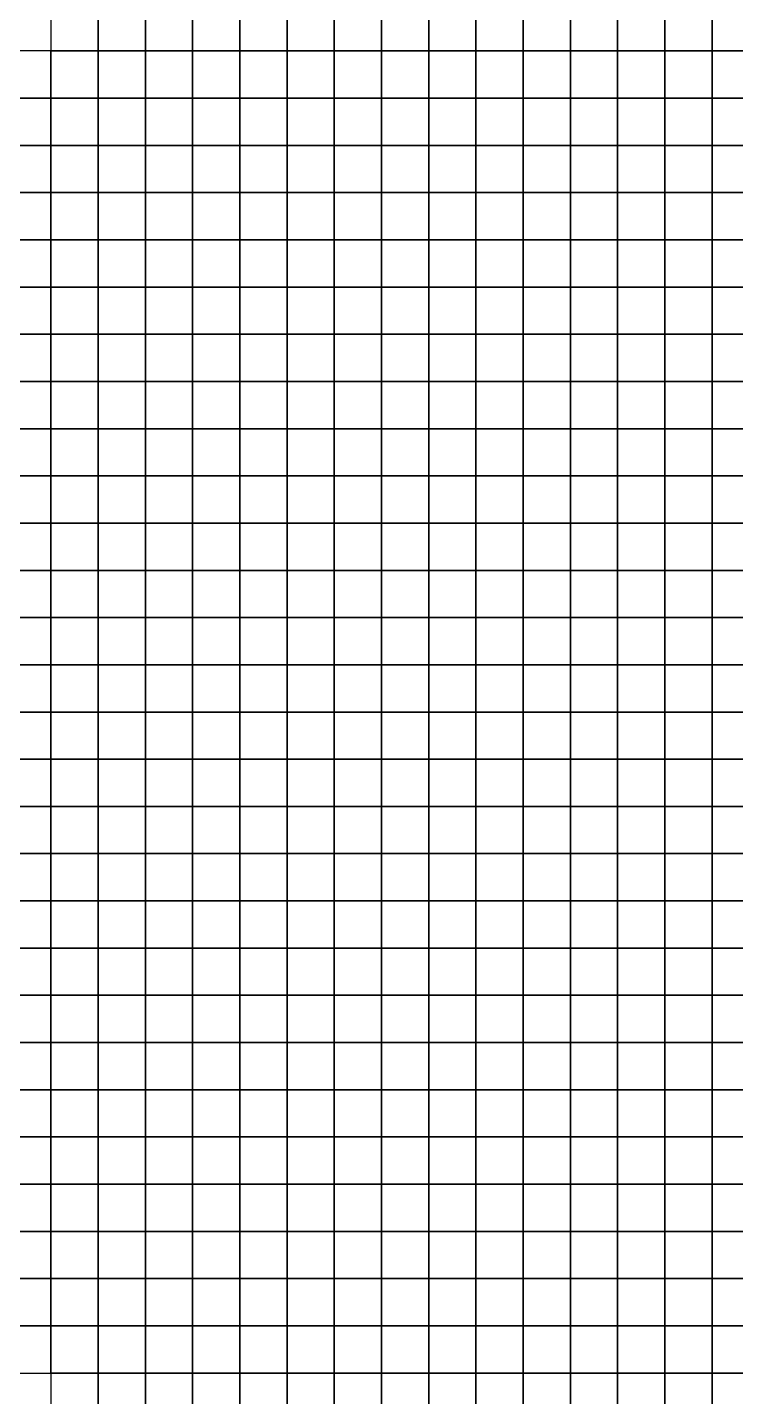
# Model space of a CAD drawing. Extents: x -2.8 to 74.5, y -0.2 to 18.4.
# Drawn here: x 42.57 to 45.57, y 6.1 to 11.9 of the extents above; entities that cross this region are included whole.
import ezdxf

# ---------------------------------------------------------------- set-up
doc = ezdxf.new("R2010")
doc.units = 0
doc.header["$MEASUREMENT"] = 0
doc.layers.add('layer_elements', color=7, linetype='Continuous')

msp = doc.modelspace()

# ---------------------------------------------------------------- linework, layer by layer
at = {"layer": 'layer_elements', "color": 51, "true_color": 0xffff73}
for points in [[(42.67, 11.8), (42.87, 11.8, 0), (42.87, 12, 0), (42.67, 12)], [(43.07, 11.8), (43.27, 11.8), (43.27, 12), (43.07, 12)], [(42.47, 11.6), (42.67, 11.6), (42.67, 11.8), (42.47, 11.8)], [(42.87, 11.6, 0), (43.07, 11.6), (43.07, 11.8), (42.87, 11.8, 0)], [(43.07, 11.6), (43.27, 11.6), (43.27, 11.8), (43.07, 11.8)], [(43.07, 11.4), (43.27, 11.4), (43.27, 11.6), (43.07, 11.6)], [(42.47, 11.2), (42.67, 11.2), (42.67, 11.4), (42.47, 11.4)], [(42.67, 11.2), (42.87, 11.2), (42.87, 11.4), (42.67, 11.4)], [(42.87, 11.2), (43.07, 11.2), (43.07, 11.4), (42.87, 11.4)], [(43.07, 11.2), (43.27, 11.2), (43.27, 11.4), (43.07, 11.4)], [(42.47, 11), (42.67, 11), (42.67, 11.2), (42.47, 11.2)], [(42.67, 11), (42.87, 11), (42.87, 11.2), (42.67, 11.2)], [(42.87, 11), (43.07, 11), (43.07, 11.2), (42.87, 11.2)], [(43.07, 11), (43.27, 11), (43.27, 11.2), (43.07, 11.2)], [(42.47, 10.8), (42.67, 10.8), (42.67, 11), (42.47, 11)], [(42.67, 10.8), (42.87, 10.8), (42.87, 11), (42.67, 11)], [(42.87, 10.8), (43.07, 10.8), (43.07, 11), (42.87, 11)], [(42.47, 10.6), (42.67, 10.6), (42.67, 10.8), (42.47, 10.8)], [(42.47, 7), (42.67, 7), (42.67, 7.2), (42.47, 7.2)], [(42.67, 7), (42.87, 7), (42.87, 7.2), (42.67, 7.2)], [(42.47, 6.8), (42.67, 6.8), (42.67, 7), (42.47, 7)], [(42.67, 6.8), (42.87, 6.8), (42.87, 7), (42.67, 7)], [(42.87, 6.8), (43.07, 6.8), (43.07, 7), (42.87, 7)], [(42.47, 6.6), (42.67, 6.6), (42.67, 6.8), (42.47, 6.8)], [(42.67, 6.6), (42.87, 6.6), (42.87, 6.8), (42.67, 6.8)], [(42.87, 6.6), (43.07, 6.6), (43.07, 6.8), (42.87, 6.8)], [(43.07, 6.6), (43.27, 6.6), (43.27, 6.8), (43.07, 6.8)], [(43.07, 6.4), (43.27, 6.4), (43.27, 6.6), (43.07, 6.6)], [(42.47, 6.2), (42.67, 6.2), (42.67, 6.4), (42.47, 6.4, 0)], [(42.87, 6.2, 0), (43.07, 6.2), (43.07, 6.4), (42.87, 6.4)]]:
    msp.add_3dface(points, dxfattribs=at)
at = {"layer": 'layer_elements', "color": 171, "true_color": 0x8080ff}
for points in [[(42.87, 11.8, 0), (43.07, 11.8), (43.07, 12), (42.87, 12, 0)], [(43.27, 11.8), (43.47, 11.8), (43.47, 12), (43.27, 12)], [(43.47, 11.8), (43.67, 11.8), (43.67, 12), (43.47, 12)], [(43.67, 11.8), (43.87, 11.8), (43.87, 12), (43.67, 12)], [(43.87, 11.8), (44.07, 11.8), (44.07, 12), (43.87, 12)], [(44.07, 11.8), (44.27, 11.8), (44.27, 12), (44.07, 12)], [(44.27, 11.8), (44.47, 11.8), (44.47, 12), (44.27, 12)], [(44.47, 11.8), (44.67, 11.8), (44.67, 12), (44.47, 12)], [(44.67, 11.8), (44.87, 11.8), (44.87, 12), (44.67, 12)], [(44.87, 11.8), (45.07, 11.8), (45.07, 12), (44.87, 12)], [(45.07, 11.8), (45.27, 11.8), (45.27, 12), (45.07, 12)], [(45.27, 11.8), (45.47, 11.8), (45.47, 12), (45.27, 12)], [(45.47, 11.8), (45.67, 11.8), (45.67, 12), (45.47, 12)], [(43.27, 11.6), (43.47, 11.6), (43.47, 11.8), (43.27, 11.8)], [(43.47, 11.6), (43.67, 11.6), (43.67, 11.8), (43.47, 11.8)], [(43.67, 11.6), (43.87, 11.6), (43.87, 11.8), (43.67, 11.8)], [(43.87, 11.6), (44.07, 11.6), (44.07, 11.8), (43.87, 11.8)], [(44.07, 11.6), (44.27, 11.6), (44.27, 11.8), (44.07, 11.8)], [(44.27, 11.6), (44.47, 11.6), (44.47, 11.8), (44.27, 11.8)], [(44.47, 11.6), (44.67, 11.6), (44.67, 11.8), (44.47, 11.8)], [(44.67, 11.6), (44.87, 11.6), (44.87, 11.8), (44.67, 11.8)], [(44.87, 11.6), (45.07, 11.6), (45.07, 11.8), (44.87, 11.8)], [(45.07, 11.6), (45.27, 11.6), (45.27, 11.8), (45.07, 11.8)], [(45.27, 11.6), (45.47, 11.6), (45.47, 11.8), (45.27, 11.8)], [(45.47, 11.6), (45.67, 11.6), (45.67, 11.8), (45.47, 11.8)], [(42.47, 11.4), (42.67, 11.4), (42.67, 11.6), (42.47, 11.6)], [(43.27, 11.4), (43.47, 11.4), (43.47, 11.6), (43.27, 11.6)], [(43.47, 11.4), (43.67, 11.4), (43.67, 11.6), (43.47, 11.6)], [(43.67, 11.4), (43.87, 11.4), (43.87, 11.6), (43.67, 11.6)], [(43.87, 11.4), (44.07, 11.4), (44.07, 11.6), (43.87, 11.6)], [(44.07, 11.4), (44.27, 11.4), (44.27, 11.6), (44.07, 11.6)], [(44.27, 11.4), (44.47, 11.4), (44.47, 11.6), (44.27, 11.6)], [(44.47, 11.4), (44.67, 11.4), (44.67, 11.6), (44.47, 11.6)], [(44.67, 11.4), (44.87, 11.4), (44.87, 11.6), (44.67, 11.6)], [(44.87, 11.4), (45.07, 11.4), (45.07, 11.6), (44.87, 11.6)], [(45.07, 11.4), (45.27, 11.4), (45.27, 11.6), (45.07, 11.6)], [(45.27, 11.4), (45.47, 11.4), (45.47, 11.6), (45.27, 11.6)], [(45.47, 11.4), (45.67, 11.4), (45.67, 11.6), (45.47, 11.6)], [(43.27, 11.2), (43.47, 11.2), (43.47, 11.4), (43.27, 11.4)], [(43.47, 11.2), (43.67, 11.2), (43.67, 11.4), (43.47, 11.4)], [(43.67, 11.2), (43.87, 11.2), (43.87, 11.4), (43.67, 11.4)], [(43.87, 11.2), (44.07, 11.2), (44.07, 11.4), (43.87, 11.4)], [(44.07, 11.2), (44.27, 11.2), (44.27, 11.4), (44.07, 11.4)], [(44.27, 11.2), (44.47, 11.2), (44.47, 11.4), (44.27, 11.4)], [(44.47, 11.2), (44.67, 11.2), (44.67, 11.4), (44.47, 11.4)], [(44.67, 11.2), (44.87, 11.2), (44.87, 11.4), (44.67, 11.4)], [(44.87, 11.2), (45.07, 11.2), (45.07, 11.4), (44.87, 11.4)], [(45.07, 11.2), (45.27, 11.2), (45.27, 11.4), (45.07, 11.4)], [(45.27, 11.2), (45.47, 11.2), (45.47, 11.4), (45.27, 11.4)], [(45.47, 11.2), (45.67, 11.2), (45.67, 11.4), (45.47, 11.4)], [(43.27, 11), (43.47, 11), (43.47, 11.2), (43.27, 11.2)], [(43.47, 11), (43.67, 11), (43.67, 11.2), (43.47, 11.2)], [(43.67, 11), (43.87, 11), (43.87, 11.2), (43.67, 11.2)], [(43.87, 11), (44.07, 11), (44.07, 11.2), (43.87, 11.2)], [(44.07, 11), (44.27, 11), (44.27, 11.2), (44.07, 11.2)], [(44.27, 11), (44.47, 11), (44.47, 11.2), (44.27, 11.2)], [(44.47, 11), (44.67, 11), (44.67, 11.2), (44.47, 11.2)], [(44.67, 11), (44.87, 11), (44.87, 11.2), (44.67, 11.2)], [(44.87, 11), (45.07, 11), (45.07, 11.2), (44.87, 11.2)], [(45.07, 11), (45.27, 11), (45.27, 11.2), (45.07, 11.2)], [(45.27, 11), (45.47, 11), (45.47, 11.2), (45.27, 11.2)], [(45.47, 11), (45.67, 11), (45.67, 11.2), (45.47, 11.2)], [(43.07, 10.8), (43.27, 10.8), (43.27, 11), (43.07, 11)], [(43.27, 10.8), (43.47, 10.8), (43.47, 11), (43.27, 11)], [(43.47, 10.8), (43.67, 10.8), (43.67, 11), (43.47, 11)], [(43.67, 10.8), (43.87, 10.8), (43.87, 11), (43.67, 11)], [(43.87, 10.8), (44.07, 10.8), (44.07, 11), (43.87, 11)], [(44.07, 10.8), (44.27, 10.8), (44.27, 11), (44.07, 11)], [(44.27, 10.8), (44.47, 10.8), (44.47, 11), (44.27, 11)], [(44.47, 10.8), (44.67, 10.8), (44.67, 11), (44.47, 11)], [(44.67, 10.8), (44.87, 10.8), (44.87, 11), (44.67, 11)], [(44.87, 10.8), (45.07, 10.8), (45.07, 11), (44.87, 11)], [(45.07, 10.8), (45.27, 10.8), (45.27, 11), (45.07, 11)], [(45.27, 10.8), (45.47, 10.8), (45.47, 11), (45.27, 11)], [(45.47, 10.8), (45.67, 10.8), (45.67, 11), (45.47, 11)], [(42.67, 10.6), (42.87, 10.6), (42.87, 10.8), (42.67, 10.8)], [(42.87, 10.6), (43.07, 10.6), (43.07, 10.8), (42.87, 10.8)], [(43.07, 10.6), (43.27, 10.6), (43.27, 10.8), (43.07, 10.8)], [(43.27, 10.6), (43.47, 10.6), (43.47, 10.8), (43.27, 10.8)], [(43.47, 10.6), (43.67, 10.6), (43.67, 10.8), (43.47, 10.8)], [(43.67, 10.6), (43.87, 10.6), (43.87, 10.8), (43.67, 10.8)], [(43.87, 10.6), (44.07, 10.6), (44.07, 10.8), (43.87, 10.8)], [(44.07, 10.6), (44.27, 10.6), (44.27, 10.8), (44.07, 10.8)], [(44.27, 10.6), (44.47, 10.6), (44.47, 10.8), (44.27, 10.8)], [(44.47, 10.6), (44.67, 10.6), (44.67, 10.8), (44.47, 10.8)], [(44.67, 10.6), (44.87, 10.6), (44.87, 10.8), (44.67, 10.8)], [(44.87, 10.6), (45.07, 10.6), (45.07, 10.8), (44.87, 10.8)], [(45.07, 10.6), (45.27, 10.6), (45.27, 10.8), (45.07, 10.8)], [(45.27, 10.6), (45.47, 10.6), (45.47, 10.8), (45.27, 10.8)], [(45.47, 10.6), (45.67, 10.6), (45.67, 10.8), (45.47, 10.8)], [(42.47, 10.4), (42.67, 10.4), (42.67, 10.6), (42.47, 10.6)], [(42.67, 10.4), (42.87, 10.4), (42.87, 10.6), (42.67, 10.6)], [(42.87, 10.4), (43.07, 10.4), (43.07, 10.6), (42.87, 10.6)], [(43.07, 10.4), (43.27, 10.4), (43.27, 10.6), (43.07, 10.6)], [(43.27, 10.4), (43.47, 10.4), (43.47, 10.6), (43.27, 10.6)], [(43.47, 10.4), (43.67, 10.4), (43.67, 10.6), (43.47, 10.6)], [(43.67, 10.4), (43.87, 10.4), (43.87, 10.6), (43.67, 10.6)], [(43.87, 10.4), (44.07, 10.4), (44.07, 10.6), (43.87, 10.6)], [(44.07, 10.4), (44.27, 10.4), (44.27, 10.6), (44.07, 10.6)], [(44.27, 10.4), (44.47, 10.4), (44.47, 10.6), (44.27, 10.6)], [(44.47, 10.4), (44.67, 10.4), (44.67, 10.6), (44.47, 10.6)], [(44.67, 10.4), (44.87, 10.4), (44.87, 10.6), (44.67, 10.6)], [(44.87, 10.4), (45.07, 10.4), (45.07, 10.6), (44.87, 10.6)], [(45.07, 10.4), (45.27, 10.4), (45.27, 10.6), (45.07, 10.6)], [(45.27, 10.4), (45.47, 10.4), (45.47, 10.6), (45.27, 10.6)], [(45.47, 10.4), (45.67, 10.4), (45.67, 10.6), (45.47, 10.6)], [(42.47, 10.2), (42.67, 10.2), (42.67, 10.4), (42.47, 10.4)], [(42.67, 10.2), (42.87, 10.2), (42.87, 10.4), (42.67, 10.4)], [(42.87, 10.2), (43.07, 10.2), (43.07, 10.4), (42.87, 10.4)], [(43.07, 10.2), (43.27, 10.2), (43.27, 10.4), (43.07, 10.4)], [(43.27, 10.2), (43.47, 10.2), (43.47, 10.4), (43.27, 10.4)], [(43.47, 10.2), (43.67, 10.2), (43.67, 10.4), (43.47, 10.4)], [(43.67, 10.2), (43.87, 10.2), (43.87, 10.4), (43.67, 10.4)], [(43.87, 10.2), (44.07, 10.2), (44.07, 10.4), (43.87, 10.4)], [(44.07, 10.2), (44.27, 10.2), (44.27, 10.4), (44.07, 10.4)], [(44.27, 10.2), (44.47, 10.2), (44.47, 10.4), (44.27, 10.4)], [(44.47, 10.2), (44.67, 10.2), (44.67, 10.4), (44.47, 10.4)], [(44.67, 10.2), (44.87, 10.2), (44.87, 10.4), (44.67, 10.4)], [(44.87, 10.2), (45.07, 10.2), (45.07, 10.4), (44.87, 10.4)], [(45.07, 10.2), (45.27, 10.2), (45.27, 10.4), (45.07, 10.4)], [(45.27, 10.2), (45.47, 10.2), (45.47, 10.4), (45.27, 10.4)], [(45.47, 10.2), (45.67, 10.2), (45.67, 10.4), (45.47, 10.4)], [(42.47, 10), (42.67, 10), (42.67, 10.2), (42.47, 10.2)], [(42.67, 10), (42.87, 10), (42.87, 10.2), (42.67, 10.2)], [(42.87, 10), (43.07, 10), (43.07, 10.2), (42.87, 10.2)], [(43.07, 10), (43.27, 10), (43.27, 10.2), (43.07, 10.2)], [(43.27, 10), (43.47, 10), (43.47, 10.2), (43.27, 10.2)], [(43.47, 10), (43.67, 10), (43.67, 10.2), (43.47, 10.2)], [(43.67, 10), (43.87, 10), (43.87, 10.2), (43.67, 10.2)], [(43.87, 10), (44.07, 10), (44.07, 10.2), (43.87, 10.2)], [(44.07, 10), (44.27, 10), (44.27, 10.2), (44.07, 10.2)], [(44.27, 10), (44.47, 10), (44.47, 10.2), (44.27, 10.2)], [(44.47, 10), (44.67, 10), (44.67, 10.2), (44.47, 10.2)], [(44.67, 10), (44.87, 10), (44.87, 10.2), (44.67, 10.2)], [(44.87, 10), (45.07, 10), (45.07, 10.2), (44.87, 10.2)], [(45.07, 10), (45.27, 10), (45.27, 10.2), (45.07, 10.2)], [(45.27, 10), (45.47, 10), (45.47, 10.2), (45.27, 10.2)], [(45.47, 10), (45.67, 10), (45.67, 10.2), (45.47, 10.2)], [(42.47, 9.8), (42.67, 9.8), (42.67, 10), (42.47, 10)], [(42.67, 9.8), (42.87, 9.8), (42.87, 10), (42.67, 10)], [(42.87, 9.8), (43.07, 9.8), (43.07, 10), (42.87, 10)], [(43.07, 9.8), (43.27, 9.8), (43.27, 10), (43.07, 10)], [(43.27, 9.8), (43.47, 9.8), (43.47, 10), (43.27, 10)], [(43.47, 9.8), (43.67, 9.8), (43.67, 10), (43.47, 10)], [(43.67, 9.8), (43.87, 9.8), (43.87, 10), (43.67, 10)], [(43.87, 9.8), (44.07, 9.8), (44.07, 10), (43.87, 10)], [(44.07, 9.8), (44.27, 9.8), (44.27, 10), (44.07, 10)], [(44.27, 9.8), (44.47, 9.8), (44.47, 10), (44.27, 10)], [(44.47, 9.8), (44.67, 9.8), (44.67, 10), (44.47, 10)], [(44.67, 9.8), (44.87, 9.8), (44.87, 10), (44.67, 10)], [(44.87, 9.8), (45.07, 9.8), (45.07, 10), (44.87, 10)], [(45.07, 9.8), (45.27, 9.8), (45.27, 10), (45.07, 10)], [(45.27, 9.8), (45.47, 9.8), (45.47, 10), (45.27, 10)], [(45.47, 9.8), (45.67, 9.8), (45.67, 10), (45.47, 10)], [(42.47, 9.6), (42.67, 9.6), (42.67, 9.8), (42.47, 9.8)], [(42.67, 9.6), (42.87, 9.6), (42.87, 9.8), (42.67, 9.8)], [(42.87, 9.6), (43.07, 9.6), (43.07, 9.8), (42.87, 9.8)], [(43.07, 9.6), (43.27, 9.6), (43.27, 9.8), (43.07, 9.8)], [(43.27, 9.6), (43.47, 9.6), (43.47, 9.8), (43.27, 9.8)], [(43.47, 9.6), (43.67, 9.6), (43.67, 9.8), (43.47, 9.8)], [(43.67, 9.6), (43.87, 9.6), (43.87, 9.8), (43.67, 9.8)], [(43.87, 9.6), (44.07, 9.6), (44.07, 9.8), (43.87, 9.8)], [(44.07, 9.6), (44.27, 9.6), (44.27, 9.8), (44.07, 9.8)], [(44.27, 9.6), (44.47, 9.6), (44.47, 9.8), (44.27, 9.8)], [(44.47, 9.6), (44.67, 9.6), (44.67, 9.8), (44.47, 9.8)], [(44.67, 9.6), (44.87, 9.6), (44.87, 9.8), (44.67, 9.8)], [(44.87, 9.6), (45.07, 9.6), (45.07, 9.8), (44.87, 9.8)], [(45.07, 9.6), (45.27, 9.6), (45.27, 9.8), (45.07, 9.8)], [(45.27, 9.6), (45.47, 9.6), (45.47, 9.8), (45.27, 9.8)], [(45.47, 9.6), (45.67, 9.6), (45.67, 9.8), (45.47, 9.8)], [(42.47, 9.4), (42.67, 9.4), (42.67, 9.6), (42.47, 9.6)], [(42.67, 9.4), (42.87, 9.4), (42.87, 9.6), (42.67, 9.6)], [(42.87, 9.4), (43.07, 9.4), (43.07, 9.6), (42.87, 9.6)], [(43.07, 9.4), (43.27, 9.4), (43.27, 9.6), (43.07, 9.6)], [(43.27, 9.4), (43.47, 9.4), (43.47, 9.6), (43.27, 9.6)], [(43.47, 9.4), (43.67, 9.4), (43.67, 9.6), (43.47, 9.6)], [(43.67, 9.4), (43.87, 9.4), (43.87, 9.6), (43.67, 9.6)], [(43.87, 9.4), (44.07, 9.4), (44.07, 9.6), (43.87, 9.6)], [(44.07, 9.4), (44.27, 9.4), (44.27, 9.6), (44.07, 9.6)], [(44.27, 9.4), (44.47, 9.4), (44.47, 9.6), (44.27, 9.6)], [(44.47, 9.4), (44.67, 9.4), (44.67, 9.6), (44.47, 9.6)], [(44.67, 9.4), (44.87, 9.4), (44.87, 9.6), (44.67, 9.6)], [(44.87, 9.4), (45.07, 9.4), (45.07, 9.6), (44.87, 9.6)], [(45.07, 9.4), (45.27, 9.4), (45.27, 9.6), (45.07, 9.6)], [(45.27, 9.4), (45.47, 9.4), (45.47, 9.6), (45.27, 9.6)], [(45.47, 9.4), (45.67, 9.4), (45.67, 9.6), (45.47, 9.6)], [(42.47, 9.2), (42.67, 9.2), (42.67, 9.4), (42.47, 9.4)], [(42.67, 9.2), (42.87, 9.2), (42.87, 9.4), (42.67, 9.4)], [(42.87, 9.2), (43.07, 9.2), (43.07, 9.4), (42.87, 9.4)], [(43.07, 9.2), (43.27, 9.2), (43.27, 9.4), (43.07, 9.4)], [(43.27, 9.2), (43.47, 9.2), (43.47, 9.4), (43.27, 9.4)], [(43.47, 9.2), (43.67, 9.2), (43.67, 9.4), (43.47, 9.4)], [(43.67, 9.2), (43.87, 9.2), (43.87, 9.4), (43.67, 9.4)], [(43.87, 9.2), (44.07, 9.2), (44.07, 9.4), (43.87, 9.4)], [(44.07, 9.2), (44.27, 9.2), (44.27, 9.4), (44.07, 9.4)], [(44.27, 9.2), (44.47, 9.2), (44.47, 9.4), (44.27, 9.4)], [(44.47, 9.2), (44.67, 9.2), (44.67, 9.4), (44.47, 9.4)], [(44.67, 9.2), (44.87, 9.2), (44.87, 9.4), (44.67, 9.4)], [(44.87, 9.2), (45.07, 9.2), (45.07, 9.4), (44.87, 9.4)], [(45.07, 9.2), (45.27, 9.2), (45.27, 9.4), (45.07, 9.4)], [(45.27, 9.2), (45.47, 9.2), (45.47, 9.4), (45.27, 9.4)], [(45.47, 9.2), (45.67, 9.2), (45.67, 9.4), (45.47, 9.4)], [(42.47, 9), (42.67, 9), (42.67, 9.2), (42.47, 9.2)], [(42.67, 9), (42.87, 9), (42.87, 9.2), (42.67, 9.2)], [(42.87, 9), (43.07, 9), (43.07, 9.2), (42.87, 9.2)], [(43.07, 9), (43.27, 9), (43.27, 9.2), (43.07, 9.2)], [(43.27, 9), (43.47, 9), (43.47, 9.2), (43.27, 9.2)], [(43.47, 9), (43.67, 9), (43.67, 9.2), (43.47, 9.2)], [(43.67, 9), (43.87, 9), (43.87, 9.2), (43.67, 9.2)], [(43.87, 9), (44.07, 9), (44.07, 9.2), (43.87, 9.2)], [(44.07, 9), (44.27, 9), (44.27, 9.2), (44.07, 9.2)], [(44.27, 9), (44.47, 9), (44.47, 9.2), (44.27, 9.2)], [(44.47, 9), (44.67, 9), (44.67, 9.2), (44.47, 9.2)], [(44.67, 9), (44.87, 9), (44.87, 9.2), (44.67, 9.2)], [(44.87, 9), (45.07, 9), (45.07, 9.2), (44.87, 9.2)], [(45.07, 9), (45.27, 9), (45.27, 9.2), (45.07, 9.2)], [(45.27, 9), (45.47, 9), (45.47, 9.2), (45.27, 9.2)], [(45.47, 9), (45.67, 9), (45.67, 9.2), (45.47, 9.2)], [(42.47, 8.8), (42.67, 8.8), (42.67, 9), (42.47, 9)], [(42.67, 8.8), (42.87, 8.8), (42.87, 9), (42.67, 9)], [(42.87, 8.8), (43.07, 8.8), (43.07, 9), (42.87, 9)], [(43.07, 8.8), (43.27, 8.8), (43.27, 9), (43.07, 9)], [(43.27, 8.8), (43.47, 8.8), (43.47, 9), (43.27, 9)], [(43.47, 8.8), (43.67, 8.8), (43.67, 9), (43.47, 9)], [(43.67, 8.8), (43.87, 8.8), (43.87, 9), (43.67, 9)], [(43.87, 8.8), (44.07, 8.8), (44.07, 9), (43.87, 9)], [(44.07, 8.8), (44.27, 8.8), (44.27, 9), (44.07, 9)], [(44.27, 8.8), (44.47, 8.8), (44.47, 9), (44.27, 9)], [(44.47, 8.8), (44.67, 8.8), (44.67, 9), (44.47, 9)], [(44.67, 8.8), (44.87, 8.8), (44.87, 9), (44.67, 9)], [(44.87, 8.8), (45.07, 8.8), (45.07, 9), (44.87, 9)], [(45.07, 8.8), (45.27, 8.8), (45.27, 9), (45.07, 9)], [(45.27, 8.8), (45.47, 8.8), (45.47, 9), (45.27, 9)], [(45.47, 8.8), (45.67, 8.8), (45.67, 9), (45.47, 9)], [(42.47, 8.6), (42.67, 8.6), (42.67, 8.8), (42.47, 8.8)], [(42.67, 8.6), (42.87, 8.6), (42.87, 8.8), (42.67, 8.8)], [(42.87, 8.6), (43.07, 8.6), (43.07, 8.8), (42.87, 8.8)], [(43.07, 8.6), (43.27, 8.6), (43.27, 8.8), (43.07, 8.8)], [(43.27, 8.6), (43.47, 8.6), (43.47, 8.8), (43.27, 8.8)], [(43.47, 8.6), (43.67, 8.6), (43.67, 8.8), (43.47, 8.8)], [(43.67, 8.6), (43.87, 8.6), (43.87, 8.8), (43.67, 8.8)], [(43.87, 8.6), (44.07, 8.6), (44.07, 8.8), (43.87, 8.8)], [(44.07, 8.6), (44.27, 8.6), (44.27, 8.8), (44.07, 8.8)], [(44.27, 8.6), (44.47, 8.6), (44.47, 8.8), (44.27, 8.8)], [(44.47, 8.6), (44.67, 8.6), (44.67, 8.8), (44.47, 8.8)], [(44.67, 8.6), (44.87, 8.6), (44.87, 8.8), (44.67, 8.8)], [(44.87, 8.6), (45.07, 8.6), (45.07, 8.8), (44.87, 8.8)], [(45.07, 8.6), (45.27, 8.6), (45.27, 8.8), (45.07, 8.8)], [(45.27, 8.6), (45.47, 8.6), (45.47, 8.8), (45.27, 8.8)], [(45.47, 8.6), (45.67, 8.6), (45.67, 8.8), (45.47, 8.8)], [(42.47, 8.4), (42.67, 8.4), (42.67, 8.6), (42.47, 8.6)], [(42.67, 8.4), (42.87, 8.4), (42.87, 8.6), (42.67, 8.6)], [(42.87, 8.4), (43.07, 8.4), (43.07, 8.6), (42.87, 8.6)], [(43.07, 8.4), (43.27, 8.4), (43.27, 8.6), (43.07, 8.6)], [(43.27, 8.4), (43.47, 8.4), (43.47, 8.6), (43.27, 8.6)], [(43.47, 8.4), (43.67, 8.4), (43.67, 8.6), (43.47, 8.6)], [(43.67, 8.4), (43.87, 8.4), (43.87, 8.6), (43.67, 8.6)], [(43.87, 8.4), (44.07, 8.4), (44.07, 8.6), (43.87, 8.6)], [(44.07, 8.4), (44.27, 8.4), (44.27, 8.6), (44.07, 8.6)], [(44.27, 8.4), (44.47, 8.4), (44.47, 8.6), (44.27, 8.6)], [(44.47, 8.4), (44.67, 8.4), (44.67, 8.6), (44.47, 8.6)], [(44.67, 8.4), (44.87, 8.4), (44.87, 8.6), (44.67, 8.6)], [(44.87, 8.4), (45.07, 8.4), (45.07, 8.6), (44.87, 8.6)], [(45.07, 8.4), (45.27, 8.4), (45.27, 8.6), (45.07, 8.6)], [(45.27, 8.4), (45.47, 8.4), (45.47, 8.6), (45.27, 8.6)], [(45.47, 8.4), (45.67, 8.4), (45.67, 8.6), (45.47, 8.6)], [(42.47, 8.2), (42.67, 8.2), (42.67, 8.4), (42.47, 8.4)], [(42.67, 8.2), (42.87, 8.2), (42.87, 8.4), (42.67, 8.4)], [(42.87, 8.2), (43.07, 8.2), (43.07, 8.4), (42.87, 8.4)], [(43.07, 8.2), (43.27, 8.2), (43.27, 8.4), (43.07, 8.4)], [(43.27, 8.2), (43.47, 8.2), (43.47, 8.4), (43.27, 8.4)], [(43.47, 8.2), (43.67, 8.2), (43.67, 8.4), (43.47, 8.4)], [(43.67, 8.2), (43.87, 8.2), (43.87, 8.4), (43.67, 8.4)], [(43.87, 8.2), (44.07, 8.2), (44.07, 8.4), (43.87, 8.4)], [(44.07, 8.2), (44.27, 8.2), (44.27, 8.4), (44.07, 8.4)], [(44.27, 8.2), (44.47, 8.2), (44.47, 8.4), (44.27, 8.4)], [(44.47, 8.2), (44.67, 8.2), (44.67, 8.4), (44.47, 8.4)], [(44.67, 8.2), (44.87, 8.2), (44.87, 8.4), (44.67, 8.4)], [(44.87, 8.2), (45.07, 8.2), (45.07, 8.4), (44.87, 8.4)], [(45.07, 8.2), (45.27, 8.2), (45.27, 8.4), (45.07, 8.4)], [(45.27, 8.2), (45.47, 8.2), (45.47, 8.4), (45.27, 8.4)], [(45.47, 8.2), (45.67, 8.2), (45.67, 8.4), (45.47, 8.4)], [(42.47, 8), (42.67, 8), (42.67, 8.2), (42.47, 8.2)], [(42.67, 8), (42.87, 8), (42.87, 8.2), (42.67, 8.2)], [(42.87, 8), (43.07, 8), (43.07, 8.2), (42.87, 8.2)], [(43.07, 8), (43.27, 8), (43.27, 8.2), (43.07, 8.2)], [(43.27, 8), (43.47, 8), (43.47, 8.2), (43.27, 8.2)], [(43.47, 8), (43.67, 8), (43.67, 8.2), (43.47, 8.2)], [(43.67, 8), (43.87, 8), (43.87, 8.2), (43.67, 8.2)], [(43.87, 8), (44.07, 8), (44.07, 8.2), (43.87, 8.2)], [(44.07, 8), (44.27, 8), (44.27, 8.2), (44.07, 8.2)], [(44.27, 8), (44.47, 8), (44.47, 8.2), (44.27, 8.2)], [(44.47, 8), (44.67, 8), (44.67, 8.2), (44.47, 8.2)], [(44.67, 8), (44.87, 8), (44.87, 8.2), (44.67, 8.2)], [(44.87, 8), (45.07, 8), (45.07, 8.2), (44.87, 8.2)], [(45.07, 8), (45.27, 8), (45.27, 8.2), (45.07, 8.2)], [(45.27, 8), (45.47, 8), (45.47, 8.2), (45.27, 8.2)], [(45.47, 8), (45.67, 8), (45.67, 8.2), (45.47, 8.2)], [(42.47, 7.8), (42.67, 7.8), (42.67, 8), (42.47, 8)], [(42.67, 7.8), (42.87, 7.8), (42.87, 8), (42.67, 8)], [(42.87, 7.8), (43.07, 7.8), (43.07, 8), (42.87, 8)], [(43.07, 7.8), (43.27, 7.8), (43.27, 8), (43.07, 8)], [(43.27, 7.8), (43.47, 7.8), (43.47, 8), (43.27, 8)], [(43.47, 7.8), (43.67, 7.8), (43.67, 8), (43.47, 8)], [(43.67, 7.8), (43.87, 7.8), (43.87, 8), (43.67, 8)], [(43.87, 7.8), (44.07, 7.8), (44.07, 8), (43.87, 8)], [(44.07, 7.8), (44.27, 7.8), (44.27, 8), (44.07, 8)], [(44.27, 7.8), (44.47, 7.8), (44.47, 8), (44.27, 8)], [(44.47, 7.8), (44.67, 7.8), (44.67, 8), (44.47, 8)], [(44.67, 7.8), (44.87, 7.8), (44.87, 8), (44.67, 8)], [(44.87, 7.8), (45.07, 7.8), (45.07, 8), (44.87, 8)], [(45.07, 7.8), (45.27, 7.8), (45.27, 8), (45.07, 8)], [(45.27, 7.8), (45.47, 7.8), (45.47, 8), (45.27, 8)], [(45.47, 7.8), (45.67, 7.8), (45.67, 8), (45.47, 8)], [(42.47, 7.6), (42.67, 7.6), (42.67, 7.8), (42.47, 7.8)], [(42.67, 7.6), (42.87, 7.6), (42.87, 7.8), (42.67, 7.8)], [(42.87, 7.6), (43.07, 7.6), (43.07, 7.8), (42.87, 7.8)], [(43.07, 7.6), (43.27, 7.6), (43.27, 7.8), (43.07, 7.8)], [(43.27, 7.6), (43.47, 7.6), (43.47, 7.8), (43.27, 7.8)], [(43.47, 7.6), (43.67, 7.6), (43.67, 7.8), (43.47, 7.8)], [(43.67, 7.6), (43.87, 7.6), (43.87, 7.8), (43.67, 7.8)], [(43.87, 7.6), (44.07, 7.6), (44.07, 7.8), (43.87, 7.8)], [(44.07, 7.6), (44.27, 7.6), (44.27, 7.8), (44.07, 7.8)], [(44.27, 7.6), (44.47, 7.6), (44.47, 7.8), (44.27, 7.8)], [(44.47, 7.6), (44.67, 7.6), (44.67, 7.8), (44.47, 7.8)], [(44.67, 7.6), (44.87, 7.6), (44.87, 7.8), (44.67, 7.8)], [(44.87, 7.6), (45.07, 7.6), (45.07, 7.8), (44.87, 7.8)], [(45.07, 7.6), (45.27, 7.6), (45.27, 7.8), (45.07, 7.8)], [(45.27, 7.6), (45.47, 7.6), (45.47, 7.8), (45.27, 7.8)], [(45.47, 7.6), (45.67, 7.6), (45.67, 7.8), (45.47, 7.8)], [(42.47, 7.4), (42.67, 7.4), (42.67, 7.6), (42.47, 7.6)], [(42.67, 7.4), (42.87, 7.4), (42.87, 7.6), (42.67, 7.6)], [(42.87, 7.4), (43.07, 7.4), (43.07, 7.6), (42.87, 7.6)], [(43.07, 7.4), (43.27, 7.4), (43.27, 7.6), (43.07, 7.6)], [(43.27, 7.4), (43.47, 7.4), (43.47, 7.6), (43.27, 7.6)], [(43.47, 7.4), (43.67, 7.4), (43.67, 7.6), (43.47, 7.6)], [(43.67, 7.4), (43.87, 7.4), (43.87, 7.6), (43.67, 7.6)], [(43.87, 7.4), (44.07, 7.4), (44.07, 7.6), (43.87, 7.6)], [(44.07, 7.4), (44.27, 7.4), (44.27, 7.6), (44.07, 7.6)], [(44.27, 7.4), (44.47, 7.4), (44.47, 7.6), (44.27, 7.6)], [(44.47, 7.4), (44.67, 7.4), (44.67, 7.6), (44.47, 7.6)], [(44.67, 7.4), (44.87, 7.4), (44.87, 7.6), (44.67, 7.6)], [(44.87, 7.4), (45.07, 7.4), (45.07, 7.6), (44.87, 7.6)], [(45.07, 7.4), (45.27, 7.4), (45.27, 7.6), (45.07, 7.6)], [(45.27, 7.4), (45.47, 7.4), (45.47, 7.6), (45.27, 7.6)], [(45.47, 7.4), (45.67, 7.4), (45.67, 7.6), (45.47, 7.6)], [(42.47, 7.2), (42.67, 7.2), (42.67, 7.4), (42.47, 7.4)], [(42.67, 7.2), (42.87, 7.2), (42.87, 7.4), (42.67, 7.4)], [(42.87, 7.2), (43.07, 7.2), (43.07, 7.4), (42.87, 7.4)], [(43.07, 7.2), (43.27, 7.2), (43.27, 7.4), (43.07, 7.4)], [(43.27, 7.2), (43.47, 7.2), (43.47, 7.4), (43.27, 7.4)], [(43.47, 7.2), (43.67, 7.2), (43.67, 7.4), (43.47, 7.4)], [(43.67, 7.2), (43.87, 7.2), (43.87, 7.4), (43.67, 7.4)], [(43.87, 7.2), (44.07, 7.2), (44.07, 7.4), (43.87, 7.4)], [(44.07, 7.2), (44.27, 7.2), (44.27, 7.4), (44.07, 7.4)], [(44.27, 7.2), (44.47, 7.2), (44.47, 7.4), (44.27, 7.4)], [(44.47, 7.2), (44.67, 7.2), (44.67, 7.4), (44.47, 7.4)], [(44.67, 7.2), (44.87, 7.2), (44.87, 7.4), (44.67, 7.4)], [(44.87, 7.2), (45.07, 7.2), (45.07, 7.4), (44.87, 7.4)], [(45.07, 7.2), (45.27, 7.2), (45.27, 7.4), (45.07, 7.4)], [(45.27, 7.2), (45.47, 7.2), (45.47, 7.4), (45.27, 7.4)], [(45.47, 7.2), (45.67, 7.2), (45.67, 7.4), (45.47, 7.4)], [(42.87, 7), (43.07, 7), (43.07, 7.2), (42.87, 7.2)], [(43.07, 7), (43.27, 7), (43.27, 7.2), (43.07, 7.2)], [(43.27, 7), (43.47, 7), (43.47, 7.2), (43.27, 7.2)], [(43.47, 7), (43.67, 7), (43.67, 7.2), (43.47, 7.2)], [(43.67, 7), (43.87, 7), (43.87, 7.2), (43.67, 7.2)], [(43.87, 7), (44.07, 7), (44.07, 7.2), (43.87, 7.2)], [(44.07, 7), (44.27, 7), (44.27, 7.2), (44.07, 7.2)], [(44.27, 7), (44.47, 7), (44.47, 7.2), (44.27, 7.2)], [(44.47, 7), (44.67, 7), (44.67, 7.2), (44.47, 7.2)], [(44.67, 7), (44.87, 7), (44.87, 7.2), (44.67, 7.2)], [(44.87, 7), (45.07, 7), (45.07, 7.2), (44.87, 7.2)], [(45.07, 7), (45.27, 7), (45.27, 7.2), (45.07, 7.2)], [(45.27, 7), (45.47, 7), (45.47, 7.2), (45.27, 7.2)], [(45.47, 7), (45.67, 7), (45.67, 7.2), (45.47, 7.2)], [(43.07, 6.8), (43.27, 6.8), (43.27, 7), (43.07, 7)], [(43.27, 6.8), (43.47, 6.8), (43.47, 7), (43.27, 7)], [(43.47, 6.8), (43.67, 6.8), (43.67, 7), (43.47, 7)], [(43.67, 6.8), (43.87, 6.8), (43.87, 7), (43.67, 7)], [(43.87, 6.8), (44.07, 6.8), (44.07, 7), (43.87, 7)], [(44.07, 6.8), (44.27, 6.8), (44.27, 7), (44.07, 7)], [(44.27, 6.8), (44.47, 6.8), (44.47, 7), (44.27, 7)], [(44.47, 6.8), (44.67, 6.8), (44.67, 7), (44.47, 7)], [(44.67, 6.8), (44.87, 6.8), (44.87, 7), (44.67, 7)], [(44.87, 6.8), (45.07, 6.8), (45.07, 7), (44.87, 7)], [(45.07, 6.8), (45.27, 6.8), (45.27, 7), (45.07, 7)], [(45.27, 6.8), (45.47, 6.8), (45.47, 7), (45.27, 7)], [(45.47, 6.8), (45.67, 6.8), (45.67, 7), (45.47, 7)], [(43.27, 6.6), (43.47, 6.6), (43.47, 6.8), (43.27, 6.8)], [(43.47, 6.6), (43.67, 6.6), (43.67, 6.8), (43.47, 6.8)], [(43.67, 6.6), (43.87, 6.6), (43.87, 6.8), (43.67, 6.8)], [(43.87, 6.6), (44.07, 6.6), (44.07, 6.8), (43.87, 6.8)], [(44.07, 6.6), (44.27, 6.6), (44.27, 6.8), (44.07, 6.8)], [(44.27, 6.6), (44.47, 6.6), (44.47, 6.8), (44.27, 6.8)], [(44.47, 6.6), (44.67, 6.6), (44.67, 6.8), (44.47, 6.8)], [(44.67, 6.6), (44.87, 6.6), (44.87, 6.8), (44.67, 6.8)], [(44.87, 6.6), (45.07, 6.6), (45.07, 6.8), (44.87, 6.8)], [(45.07, 6.6), (45.27, 6.6), (45.27, 6.8), (45.07, 6.8)], [(45.27, 6.6), (45.47, 6.6), (45.47, 6.8), (45.27, 6.8)], [(45.47, 6.6), (45.67, 6.6), (45.67, 6.8), (45.47, 6.8)], [(42.47, 6.4, 0), (42.67, 6.4), (42.67, 6.6), (42.47, 6.6)], [(43.27, 6.4), (43.47, 6.4), (43.47, 6.6), (43.27, 6.6)], [(43.47, 6.4), (43.67, 6.4), (43.67, 6.6), (43.47, 6.6)], [(43.67, 6.4), (43.87, 6.4), (43.87, 6.6), (43.67, 6.6)], [(43.87, 6.4), (44.07, 6.4), (44.07, 6.6), (43.87, 6.6)], [(44.07, 6.4), (44.27, 6.4), (44.27, 6.6), (44.07, 6.6)], [(44.27, 6.4), (44.47, 6.4), (44.47, 6.6), (44.27, 6.6)], [(44.47, 6.4), (44.67, 6.4), (44.67, 6.6), (44.47, 6.6)], [(44.67, 6.4), (44.87, 6.4), (44.87, 6.6), (44.67, 6.6)], [(44.87, 6.4), (45.07, 6.4), (45.07, 6.6), (44.87, 6.6)], [(45.07, 6.4), (45.27, 6.4), (45.27, 6.6), (45.07, 6.6)], [(45.27, 6.4), (45.47, 6.4), (45.47, 6.6), (45.27, 6.6)], [(45.47, 6.4), (45.67, 6.4), (45.67, 6.6), (45.47, 6.6)], [(43.07, 6.2), (43.27, 6.2), (43.27, 6.4), (43.07, 6.4)], [(43.27, 6.2), (43.47, 6.2), (43.47, 6.4), (43.27, 6.4)], [(43.47, 6.2), (43.67, 6.2), (43.67, 6.4), (43.47, 6.4)], [(43.67, 6.2), (43.87, 6.2), (43.87, 6.4), (43.67, 6.4)], [(43.87, 6.2), (44.07, 6.2), (44.07, 6.4), (43.87, 6.4)], [(44.07, 6.2), (44.27, 6.2), (44.27, 6.4), (44.07, 6.4)], [(44.27, 6.2), (44.47, 6.2), (44.47, 6.4), (44.27, 6.4)], [(44.47, 6.2), (44.67, 6.2), (44.67, 6.4), (44.47, 6.4)], [(44.67, 6.2), (44.87, 6.2), (44.87, 6.4), (44.67, 6.4)], [(44.87, 6.2), (45.07, 6.2), (45.07, 6.4), (44.87, 6.4)], [(45.07, 6.2), (45.27, 6.2), (45.27, 6.4), (45.07, 6.4)], [(45.27, 6.2), (45.47, 6.2), (45.47, 6.4), (45.27, 6.4)], [(45.47, 6.2), (45.67, 6.2), (45.67, 6.4), (45.47, 6.4)], [(42.67, 6), (42.87, 6, 0), (42.87, 6.2, 0), (42.67, 6.2)], [(42.87, 6, 0), (43.07, 6), (43.07, 6.2), (42.87, 6.2, 0)], [(43.07, 6), (43.27, 6), (43.27, 6.2), (43.07, 6.2)], [(43.27, 6), (43.47, 6), (43.47, 6.2), (43.27, 6.2)], [(43.47, 6), (43.67, 6), (43.67, 6.2), (43.47, 6.2)], [(43.67, 6), (43.87, 6), (43.87, 6.2), (43.67, 6.2)], [(43.87, 6), (44.07, 6), (44.07, 6.2), (43.87, 6.2)], [(44.07, 6), (44.27, 6), (44.27, 6.2), (44.07, 6.2)], [(44.27, 6), (44.47, 6), (44.47, 6.2), (44.27, 6.2)], [(44.47, 6), (44.67, 6), (44.67, 6.2), (44.47, 6.2)], [(44.67, 6), (44.87, 6), (44.87, 6.2), (44.67, 6.2)], [(44.87, 6), (45.07, 6), (45.07, 6.2), (44.87, 6.2)], [(45.07, 6), (45.27, 6), (45.27, 6.2), (45.07, 6.2)], [(45.27, 6), (45.47, 6), (45.47, 6.2), (45.27, 6.2)], [(45.47, 6), (45.67, 6), (45.67, 6.2), (45.47, 6.2)]]:
    msp.add_3dface(points, dxfattribs=at)
at = {"layer": 'layer_elements', "color": 40, "true_color": 0xffdc37}
for points in [[(42.67, 11.6), (42.87, 11.6, 0), (42.87, 11.8, 0), (42.67, 11.8)], [(42.67, 11.4), (42.87, 11.4), (42.87, 11.6, 0), (42.67, 11.6)], [(42.87, 11.4), (43.07, 11.4), (43.07, 11.6), (42.87, 11.6, 0)], [(42.67, 6.4), (42.87, 6.4), (42.87, 6.6), (42.67, 6.6)], [(42.87, 6.4), (43.07, 6.4), (43.07, 6.6), (42.87, 6.6)], [(42.67, 6.2), (42.87, 6.2, 0), (42.87, 6.4), (42.67, 6.4)]]:
    msp.add_3dface(points, dxfattribs=at)

doc.saveas('drawing.dxf')
